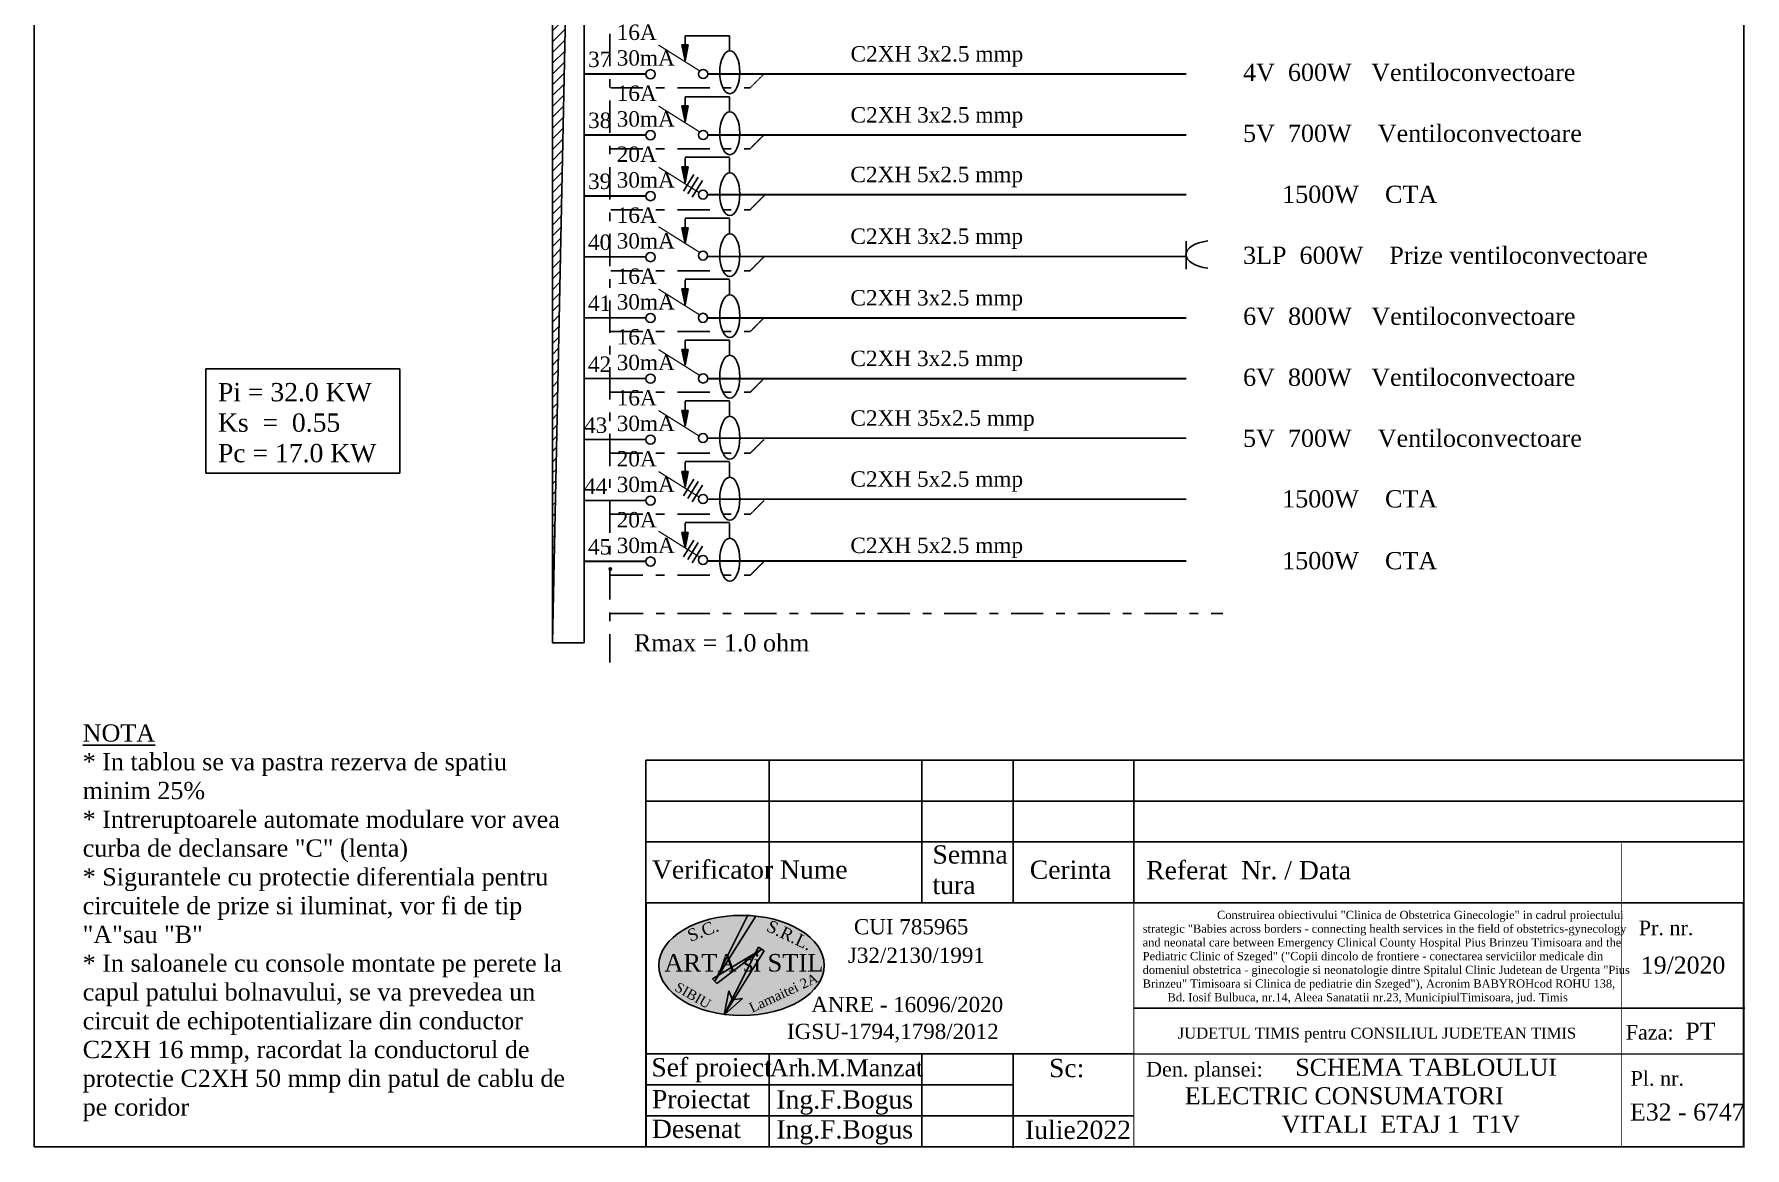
# Model space of a CAD drawing. Header units: inches. Extents: x -369701 to 85886, y 28217 to 66726.
# Drawn here: x -167676 to -153652, y 28218 to 37349 of the extents above; entities that cross this region are included whole.
import ezdxf

# ---------------------------------------------------------------- set-up
doc = ezdxf.new("R2010")
doc.units = ezdxf.units.IN
doc.header["$MEASUREMENT"] = 0
doc.linetypes.add('DOUBLE_DASHED', pattern=[1.093611, 0.529167, -0.211667, 0.141111, -0.211667])
doc.layers.add('Circuite', color=7, linetype='Continuous', lineweight=25)
for name, color, linetype in [('circuite iluminat normal', 7, 'Continuous'), ('circuite iluminat vitali', 1, 'Continuous'), ('ELECTRICAL', 7, 'Continuous'), ('Texte', 7, 'Continuous')]:
    doc.layers.add(name, color=color, linetype=linetype)
doc.styles.get("Standard").update_dxf_attribs({"font": 'arial.ttf'})

msp = doc.modelspace()

# ---------------------------------------------------------------- hatches: boundary and pattern name
at = {"layer": 'Circuite', "linetype": 'Continuous'}
h = msp.add_hatch(color=256, dxfattribs=at)
h.paths.add_polyline_path([(-162340, 37131), (-162340, 37261), (-162367, 37261)])
h.paths.add_polyline_path([(-162314, 37261), (-162340, 37261), (-162340, 37131)])
h = msp.add_hatch(color=256, dxfattribs=at)
h.paths.add_polyline_path([(-162340, 37131), (-162340, 37261), (-162367, 37261)])
h.paths.add_polyline_path([(-162314, 37261), (-162340, 37261), (-162340, 37131)])
h = msp.add_hatch(color=256, dxfattribs=at)
h.paths.add_polyline_path([(-162340, 36631), (-162340, 36761), (-162367, 36761)])
h.paths.add_polyline_path([(-162314, 36761), (-162340, 36761), (-162340, 36631)])
h = msp.add_hatch(color=256, dxfattribs=at)
h.paths.add_polyline_path([(-162340, 36631), (-162340, 36761), (-162367, 36761)])
h.paths.add_polyline_path([(-162314, 36761), (-162340, 36761), (-162340, 36631)])
h = msp.add_hatch(color=256, dxfattribs=at)
h.paths.add_polyline_path([(-162341, 36131), (-162341, 36261), (-162367, 36261)])
h.paths.add_polyline_path([(-162315, 36261), (-162341, 36261), (-162341, 36131)])
h = msp.add_hatch(color=256, dxfattribs=at)
h.paths.add_polyline_path([(-162341, 36131), (-162341, 36261), (-162367, 36261)])
h.paths.add_polyline_path([(-162315, 36261), (-162341, 36261), (-162341, 36131)])
h = msp.add_hatch(color=256, dxfattribs=at)
h.paths.add_polyline_path([(-162341, 35631), (-162341, 35761), (-162367, 35761)])
h.paths.add_polyline_path([(-162315, 35761), (-162341, 35761), (-162341, 35631)])
h = msp.add_hatch(color=256, dxfattribs=at)
h.paths.add_polyline_path([(-162341, 35631), (-162341, 35761), (-162367, 35761)])
h.paths.add_polyline_path([(-162315, 35761), (-162341, 35761), (-162341, 35631)])
h = msp.add_hatch(color=256, dxfattribs=at)
h.paths.add_polyline_path([(-162341, 35131), (-162341, 35261), (-162367, 35261)])
h.paths.add_polyline_path([(-162315, 35261), (-162341, 35261), (-162341, 35131)])
h = msp.add_hatch(color=256, dxfattribs=at)
h.paths.add_polyline_path([(-162341, 35131), (-162341, 35261), (-162367, 35261)])
h.paths.add_polyline_path([(-162315, 35261), (-162341, 35261), (-162341, 35131)])
h = msp.add_hatch(color=256, dxfattribs=at)
h.paths.add_polyline_path([(-162340, 34634), (-162340, 34764), (-162367, 34764)])
h.paths.add_polyline_path([(-162314, 34764), (-162340, 34764), (-162340, 34634)])
h = msp.add_hatch(color=256, dxfattribs=at)
h.paths.add_polyline_path([(-162341, 34634), (-162341, 34764), (-162367, 34764)])
h.paths.add_polyline_path([(-162314, 34764), (-162341, 34764), (-162341, 34634)])
h = msp.add_hatch(color=256, dxfattribs=at)
h.paths.add_polyline_path([(-162341, 34134), (-162341, 34264), (-162367, 34264)])
h.paths.add_polyline_path([(-162315, 34264), (-162341, 34264), (-162341, 34134)])
h = msp.add_hatch(color=256, dxfattribs=at)
h.paths.add_polyline_path([(-162341, 34134), (-162341, 34264), (-162367, 34264)])
h.paths.add_polyline_path([(-162315, 34264), (-162341, 34264), (-162341, 34134)])
h = msp.add_hatch(color=256, dxfattribs=at)
h.paths.add_polyline_path([(-162341, 33634), (-162341, 33764), (-162367, 33764)])
h.paths.add_polyline_path([(-162315, 33764), (-162341, 33764), (-162341, 33634)])
h = msp.add_hatch(color=256, dxfattribs=at)
h.paths.add_polyline_path([(-162341, 33634), (-162341, 33764), (-162367, 33764)])
h.paths.add_polyline_path([(-162315, 33764), (-162341, 33764), (-162341, 33634)])
h = msp.add_hatch(color=256, dxfattribs=at)
h.paths.add_polyline_path([(-162341, 33134), (-162341, 33264), (-162367, 33264)])
h.paths.add_polyline_path([(-162315, 33264), (-162341, 33264), (-162341, 33134)])
h = msp.add_hatch(color=256, dxfattribs=at)
h.paths.add_polyline_path([(-162341, 33134), (-162341, 33264), (-162367, 33264)])
h.paths.add_polyline_path([(-162315, 33264), (-162341, 33264), (-162341, 33134)])
at = {"layer": 'circuite iluminat vitali'}
h = msp.add_hatch(dxfattribs=at)
h.set_pattern_fill('ANSI31', color=256, scale=500, style=0)
h.set_pattern_definition([(45, (-1826714.17, -1293482.283), (-44.1941738, 44.1941738), [])])
h.paths.add_polyline_path([(-163169, 44842), (-163428, 44842), (-163428, 38899), (-163292, 38899)])
h.paths.add_polyline_path([(-163292, 38899), (-163428, 38899), (-163428, 32359)])
at = {"layer": 'ELECTRICAL', "linetype": 'Continuous'}
h = msp.add_hatch(color=256, dxfattribs=at)
h.paths.add_polyline_path([(-162944, 32963, 0.380546), (-162952, 32972), (-162952, 32954, 0.380546)])
h.paths.add_polyline_path([(-162952, 32972, 0.448702), (-162963, 32963, 0.448702), (-162952, 32954)])
at = {"layer": 'ELECTRICAL', "linetype": 'Continuous', "true_color": 0x7fd2f5}
h = msp.add_hatch(color=141, dxfattribs=at)
edge = h.paths.add_edge_path()
edge.add_ellipse((-161877, 29713), major_axis=(-678, 0), ratio=0.605763, start_angle=0, end_angle=360, ccw=False)
h.paths.add_polyline_path([(-161852, 29407), (-161281, 29673), (-161229, 29561), (-161800, 29295)], flags=9)
h.paths.add_polyline_path([(-162401, 29609), (-162105, 29440), (-162166, 29334), (-162461, 29503)], flags=24)
h.paths.add_polyline_path([(-161651, 30124), (-161279, 29947), (-161345, 29809), (-161717, 29986)], flags=25)
h.paths.add_polyline_path([(-162365, 30014), (-162098, 30114), (-162045, 29972), (-162311, 29871)], flags=25)
h.paths.add_polyline_path([(-162554, 29843), (-161213, 29843), (-161213, 29620), (-162554, 29620)], flags=25)
at = {"layer": 'ELECTRICAL', "linetype": 'Continuous'}
h = msp.add_hatch(color=1, dxfattribs=at)
h.paths.add_polyline_path([(-161760, 30118), (-161827, 30124), (-162076, 29627), (-162068, 29632)])
h.paths.add_polyline_path([(-162076, 29627), (-162116, 29603), (-162097, 29585)])
h.paths.add_polyline_path([(-162068, 29632), (-162076, 29627), (-162097, 29585)], flags=17)
h.paths.add_polyline_path([(-161770, 29802), (-161763, 29815), (-162068, 29632), (-162097, 29585), (-162079, 29566)])
h.paths.add_polyline_path([(-161711, 29846), (-161763, 29815), (-161770, 29802)], flags=17)
h.paths.add_polyline_path([(-161711, 29846), (-161770, 29802), (-161954, 29439), (-161951, 29430), (-161944, 29431), (-161691, 29834), (-161739, 29864), (-161763, 29815)])
h.paths.add_polyline_path([(-161871, 29441), (-161944, 29431), (-162021, 29308)])
h.paths.add_polyline_path([(-161944, 29431), (-161951, 29430), (-161954, 29439), (-162021, 29308)])
h.paths.add_polyline_path([(-161954, 29439), (-161982, 29506), (-162021, 29308)])

# ---------------------------------------------------------------- linework, layer by layer
at = {"layer": 'Circuite', "linetype": 'DOUBLE_DASHED', "ltscale": 500}
msp.add_line((-162956, 45007), (-162956, 32198), dxfattribs=at)
at = {"layer": 'Circuite', "linetype": 'Continuous'}
for p, q in [((-162340, 37336), (-162340, 37131)), ((-161976, 37336), (-162340, 37336)), ((-161976, 37215), (-161976, 37335)), ((-162367, 37261), (-162314, 37261)), ((-162340, 37131), (-162367, 37261)), ((-162367, 37261), (-162314, 37261)), ((-162340, 37131), (-162314, 37261)), ((-162340, 37131), (-162314, 37261)), ((-162367, 36761), (-162314, 36761)), ((-162340, 36631), (-162367, 36761)), ((-162367, 36761), (-162314, 36761)), ((-162340, 36836), (-162340, 36631)), ((-161976, 36836), (-162340, 36836)), ((-162340, 36631), (-162314, 36761)), ((-162340, 36631), (-162314, 36761)), ((-161976, 36715), (-161976, 36835)), ((-161977, 36341), (-162341, 36341)), ((-162341, 36336), (-162341, 36131)), ((-161977, 36214), (-161977, 36335)), ((-162367, 36261), (-162315, 36261)), ((-162341, 36131), (-162367, 36261)), ((-162367, 36261), (-162315, 36261)), ((-162341, 36131), (-162315, 36261)), ((-162341, 36131), (-162315, 36261)), ((-161977, 35841), (-162341, 35841)), ((-162341, 35836), (-162341, 35631)), ((-161977, 35714), (-161977, 35835)), ((-162367, 35761), (-162315, 35761)), ((-162341, 35631), (-162367, 35761)), ((-162367, 35761), (-162315, 35761)), ((-162341, 35631), (-162315, 35761)), ((-162341, 35631), (-162315, 35761)), ((-161977, 35341), (-162341, 35341)), ((-162367, 35261), (-162315, 35261)), ((-162341, 35131), (-162367, 35261)), ((-162367, 35261), (-162315, 35261)), ((-162341, 35336), (-162341, 35131)), ((-162341, 35131), (-162315, 35261)), ((-162341, 35131), (-162315, 35261)), ((-161977, 35214), (-161977, 35335)), ((-162341, 34839), (-162341, 34634)), ((-161977, 34839), (-162341, 34839)), ((-161977, 34718), (-161977, 34838)), ((-162367, 34764), (-162314, 34764)), ((-162341, 34634), (-162367, 34764)), ((-162367, 34764), (-162314, 34764)), ((-162341, 34634), (-162314, 34764)), ((-162340, 34634), (-162314, 34764)), ((-162367, 34264), (-162315, 34264)), ((-162341, 34134), (-162367, 34264)), ((-162367, 34264), (-162315, 34264)), ((-161977, 34344), (-162341, 34344)), ((-162341, 34339), (-162341, 34134)), ((-162341, 34134), (-162315, 34264)), ((-162341, 34134), (-162315, 34264)), ((-161977, 34218), (-161977, 34338)), ((-161977, 33844), (-162341, 33844)), ((-162341, 33839), (-162341, 33634)), ((-161977, 33718), (-161977, 33838)), ((-162367, 33764), (-162315, 33764)), ((-162341, 33634), (-162367, 33764)), ((-162367, 33764), (-162315, 33764)), ((-162341, 33634), (-162315, 33764)), ((-162341, 33634), (-162315, 33764)), ((-162367, 33264), (-162315, 33264)), ((-162341, 33134), (-162367, 33264)), ((-162367, 33264), (-162315, 33264)), ((-161977, 33344), (-162341, 33344)), ((-162341, 33339), (-162341, 33134)), ((-162341, 33134), (-162315, 33264)), ((-162341, 33134), (-162315, 33264)), ((-161977, 33218), (-161977, 33338))]:
    msp.add_line(p, q, dxfattribs=at)
at = {"layer": 'Circuite'}
for p, q in [((-162353, 36061), (-162268, 36198)), ((-162318, 36040), (-162233, 36177)), ((-162282, 36012), (-162198, 36149)), ((-162353, 33564), (-162268, 33701)), ((-162318, 33543), (-162233, 33680)), ((-162282, 33515), (-162198, 33652)), ((-162353, 33064), (-162268, 33201)), ((-162318, 33043), (-162233, 33180)), ((-162282, 33015), (-162198, 33152))]:
    msp.add_line(p, q, dxfattribs=at)
at = {"layer": 'Circuite', "linetype": 'Continuous', "ltscale": 2}
msp.add_line((-158655, 29363), (-153652, 29363), dxfattribs=at)
at = {"layer": 'Circuite', "linetype": 'Continuous'}
for points in [[(-153661, 28226), (-153661, 46303), (-167676, 46303), (-167676, 28226)], [(-166269, 34604), (-164680, 34604), (-164680, 33750), (-166269, 33750)]]:
    msp.add_lwpolyline(points, close=True, dxfattribs=at)
for centre in [(-161974, 37037), (-161974, 36537), (-161974, 36037), (-161974, 35537), (-161974, 35037), (-161974, 34540), (-161974, 34040), (-161974, 34040), (-161974, 33540), (-161974, 33040)]:
    msp.add_ellipse(centre, major_axis=(0, 176), ratio=0.466655, dxfattribs=at)
at = {"layer": 'circuite iluminat normal'}
msp.add_lwpolyline([(-163428, 44842), (-163169, 44842), (-163169, 32359), (-163428, 32359)], close=True, dxfattribs=at)
at = {"layer": 'ELECTRICAL', "linetype": 'Continuous'}
for p, q in [((-163169, 44842), (-163428, 32359)), ((-161827, 30124), (-162097, 29585)), ((-162097, 29585), (-161760, 30118)), ((-161827, 30124), (-161760, 30118)), ((-162116, 29603), (-161711, 29846)), ((-161711, 29846), (-162079, 29566)), ((-162021, 29308), (-161739, 29864)), ((-161691, 29834), (-162021, 29308)), ((-161739, 29864), (-161691, 29834)), ((-162079, 29566), (-162116, 29603)), ((-162021, 29308), (-161982, 29506)), ((-161982, 29506), (-161951, 29430)), ((-161871, 29441), (-162021, 29308)), ((-161951, 29430), (-161871, 29441))]:
    msp.add_line(p, q, dxfattribs=at)
at = {"layer": 'ELECTRICAL', "linetype": 'DOUBLE_DASHED', "ltscale": 500}
for p, q in [((-162950, 36910), (-161806, 36910)), ((-162950, 36410), (-161806, 36410)), ((-162950, 35910), (-161806, 35910)), ((-162950, 35410), (-161806, 35410)), ((-162950, 34910), (-161807, 34910)), ((-162950, 34413), (-161806, 34413)), ((-162950, 33913), (-161806, 33913)), ((-162950, 33413), (-161806, 33413)), ((-162950, 32913), (-161806, 32913)), ((-162949, 32598), (-157933, 32599))]:
    msp.add_line(p, q, dxfattribs=at)
at = {"layer": 'ELECTRICAL', "linetype": 'DOUBLE_DASHED'}
for p, q in [((-161806, 36910), (-161693, 37023)), ((-161806, 36410), (-161693, 36523)), ((-161806, 35910), (-161693, 36023)), ((-161806, 35410), (-161693, 35523)), ((-161807, 34910), (-161693, 35023)), ((-161806, 34413), (-161693, 34526)), ((-161806, 33913), (-161693, 34026)), ((-161806, 33413), (-161693, 33526)), ((-161806, 32913), (-161693, 33026))]:
    msp.add_line(p, q, dxfattribs=at)
at = {"layer": 'ELECTRICAL', "color": 7, "linetype": 'Continuous'}
msp.add_line((-158232, 35652), (-158232, 35422), dxfattribs=at)
at = {"layer": 'ELECTRICAL', "linetype": 'Continuous', "flags": 128}
for points, const_width in [([(-162222, 37049), (-162558, 37260)], 10.1), ([(-162222, 37049), (-162558, 37260)], 10.1), ([(-162222, 37049), (-162558, 37260)], 10.1), ([(-163170, 37023), (-162661, 37023)], 15.2), ([(-163170, 37023), (-162661, 37023)], 15.2), ([(-162154, 37022), (-158232, 37022)], 15.2), ([(-162222, 36549), (-162558, 36760)], 10.1), ([(-162222, 36549), (-162558, 36760)], 10.1), ([(-162222, 36549), (-162558, 36760)], 10.1), ([(-163170, 36523), (-162661, 36523)], 15.2), ([(-163170, 36523), (-162661, 36523)], 15.2), ([(-162154, 36522), (-158232, 36522)], 15.2), ([(-162222, 36048), (-162558, 36259)], 10.1), ([(-162222, 36048), (-162558, 36259)], 10.1), ([(-162222, 36048), (-162558, 36259)], 10.1), ([(-163170, 36023), (-162661, 36023)], 15.2), ([(-162154, 36033), (-158232, 36033)], 15.2), ([(-162222, 35560), (-162558, 35771)], 10.1), ([(-163170, 35523), (-162661, 35523)], 15.2), ([(-162156, 35526), (-158232, 35526)], 15.2), ([(-162222, 35048), (-162558, 35259)], 10.1), ([(-162222, 35048), (-162558, 35259)], 10.1), ([(-162222, 35048), (-162558, 35259)], 10.1), ([(-163170, 35023), (-162661, 35023)], 15.2), ([(-162154, 35022), (-158232, 35022)], 15.2), ([(-162222, 34552), (-162558, 34763)], 10.1), ([(-162222, 34552), (-162558, 34763)], 10.1), ([(-162222, 34552), (-162558, 34763)], 10.1), ([(-163170, 34526), (-162661, 34526)], 15.2), ([(-162154, 34525), (-158232, 34525)], 15.2), ([(-162222, 34052), (-162558, 34263)], 10.1), ([(-162222, 34052), (-162558, 34263)], 10.1), ([(-162222, 34052), (-162558, 34263)], 10.1), ([(-163170, 34026), (-162661, 34026)], 15.2), ([(-162154, 34036), (-158232, 34036)], 15.2), ([(-162222, 33552), (-162558, 33763)], 10.1), ([(-162222, 33552), (-162558, 33763)], 10.1), ([(-162222, 33552), (-162558, 33763)], 10.1), ([(-163170, 33526), (-162661, 33526)], 15.2), ([(-162154, 33536), (-158232, 33536)], 15.2), ([(-162223, 33063), (-162558, 33274)], 10.1), ([(-163170, 33026), (-162661, 33026)], 15.2), ([(-162156, 33029), (-158232, 33029)], 15.2)]:
    msp.add_lwpolyline(points, dxfattribs=dict(at, const_width=const_width))
at = {"layer": 'ELECTRICAL', "linetype": 'Continuous'}
for centre, radius in [((-162624, 37021), 37.2), ((-162192, 37023), 37.2), ((-162192, 37023), 37.2), ((-162624, 36521), 37.2), ((-162192, 36523), 37.2), ((-162192, 36523), 37.2), ((-162624, 36021), 37.2), ((-162193, 36034), 37.2), ((-162193, 36034), 37.2), ((-162624, 35521), 37.2), ((-162193, 35534), 37.2), ((-162193, 35534), 37.2), ((-162193, 35023), 37.2), ((-162193, 35023), 37.2), ((-162624, 35021), 37.2), ((-162624, 34525), 37.2), ((-162192, 34526), 37.2), ((-162192, 34526), 37.2), ((-162624, 34025), 37.2), ((-162193, 34037), 37.2), ((-162193, 34037), 37.2), ((-162624, 33525), 37.2), ((-162193, 33537), 37.2), ((-162193, 33537), 37.2), ((-162953, 32963), 9.44), ((-162624, 33025), 37.2), ((-162193, 33037), 37.2), ((-162193, 33037), 37.2)]:
    msp.add_circle(centre, radius, dxfattribs=at)
at = {"layer": 'ELECTRICAL', "color": 7, "linetype": 'Continuous'}
msp.add_ellipse((-157998, 35542), major_axis=(-236, 0), ratio=0.487665, start_param=-1.324285, end_param=1.324285, dxfattribs=at)
at = {"layer": 'ELECTRICAL', "linetype": 'Continuous', "extrusion": (0, 0, -1)}
msp.add_ellipse((-161877, 29713), major_axis=(-678, 0), ratio=0.605763, dxfattribs=at)
at = {"layer": 'Texte', "linetype": 'Continuous'}
for p, q in [((-161650, 30561), (-161650, 31396)), ((-160400, 30561), (-160400, 31396)), ((-159650, 30561), (-159650, 31396)), ((-158661, 30561), (-158661, 31396)), ((-161650, 30226), (-161650, 31061)), ((-160400, 30226), (-160400, 31061)), ((-159650, 30226), (-159650, 31061)), ((-158661, 30226), (-158661, 31061)), ((-162661, 28987), (-158661, 28987)), ((-161650, 28226), (-161651, 28988)), ((-160400, 28226), (-160400, 28987)), ((-159650, 28218), (-159650, 28987)), ((-162661, 28733), (-159650, 28733)), ((-162661, 28480), (-158661, 28480))]:
    msp.add_line(p, q, dxfattribs=at)
at = {"layer": 'Texte', "linetype": 'Continuous', "flags": 128}
for points in [[(-162661, 30896), (-162661, 31396), (-153661, 31396)], [(-162661, 30896), (-162661, 31396), (-153661, 31396)], [(-162661, 30561), (-162661, 31061), (-153661, 31061)], [(-162661, 30561), (-162661, 31061), (-153661, 31061)], [(-162661, 30226), (-162661, 30726), (-153661, 30726)]]:
    msp.add_lwpolyline(points, dxfattribs=at)
at = {"layer": 'Texte', "linetype": 'Continuous'}
for points, const_width in [([(-154661, 28226), (-154661, 30714)], 5), ([(-158661, 28226), (-158661, 30226)], 10), ([(-162661, 28987), (-158661, 28987)], 10), ([(-158661, 28987), (-153661, 28987)], 10)]:
    msp.add_lwpolyline(points, dxfattribs=dict(at, const_width=const_width))
at = {"layer": 'Texte', "linetype": 'Continuous', "const_width": 15}
msp.add_lwpolyline([(-153661, 28226), (-162661, 28226), (-162661, 30226), (-153661, 30226)], close=True, dxfattribs=at)

# ---------------------------------------------------------------- texts
at = {"layer": 'Circuite', "linetype": 'Continuous', "char_height": 126.25, "width": 407.03, "attachment_point": 1}
for s, insert in [('{\\fTimes New Roman|b0|i0|c0|p18;16A\\P30mA}', (-162901, 37428)), ('{\\fTimes New Roman|b0|i0|c0|p18;16A\\P30mA}', (-162901, 36928)), ('{\\fTimes New Roman|b0|i0|c0|p18;20A\\P30mA}', (-162901, 36428)), ('{\\fTimes New Roman|b0|i0|c0|p18;16A\\P30mA}', (-162901, 35928)), ('{\\fTimes New Roman|b0|i0|c0|p18;16A\\P30mA}', (-162901, 35428)), ('{\\fTimes New Roman|b0|i0|c0|p18;16A\\P30mA}', (-162901, 34931)), ('{\\fTimes New Roman|b0|i0|c0|p18;16A\\P30mA}', (-162901, 34431)), ('{\\fTimes New Roman|b0|i0|c0|p18;20A\\P30mA}', (-162901, 33931)), ('{\\fTimes New Roman|b0|i0|c0|p18;20A\\P30mA}', (-162901, 33431))]:
    msp.add_mtext(s, dxfattribs=dict(at, insert=insert))
at = {"layer": 'ELECTRICAL', "linetype": 'Continuous', "attachment_point": 1}
for s, insert, char_height, width in [('{\\fTimes New Roman|b0|i0|c0|p18;37}', (-163136, 37206), 126.38, 407.44), ('{\\fTimes New Roman|b0|i0|c0|p18;38}', (-163136, 36706), 126.38, 407.44), ('{\\fTimes New Roman|b0|i0|c0|p18;39}', (-163136, 36206), 126.38, 407.44), ('{\\fTimes New Roman|b0|i0|c0|p18;40}', (-163137, 35706), 126.38, 407.44), ('{\\fTimes New Roman|b0|i0|c0|p18;41}', (-163137, 35206), 126.38, 407.44), ('{\\fTimes New Roman|b0|i0|c0|p18;42}', (-163137, 34706), 126.38, 407.44), ('{\\fTimes New Roman|b0|i0|c0|p18;\\C1;Pi\\fTimes New Roman|b1|i0|c0|p18; \\fTimes New Roman|b0|i0|c0|p18;= 32.0 KW\\PKs  =  0.55\\PPc\\fTimes New Roman|b1|i0|c0|p18; \\fTimes New Roman|b0|i0|c0|p18;= 17.0 KW}', (-166170, 34489), 150, 1841.24), ('\\pxt1;{\\fTimes New Roman|b0|i0|c0|p18;43}', (-163169, 34206), 126.38, 407.44), ('\\pxt1;{\\fTimes New Roman|b0|i0|c0|p18;44}', (-163169, 33706), 126.38, 407.44), ('{\\fTimes New Roman|b0|i0|c0|p18;45}', (-163137, 33209), 126.38, 407.44)]:
    msp.add_mtext(s, dxfattribs=dict(at, insert=insert, char_height=char_height, width=width))
at = {"layer": 'ELECTRICAL', "linetype": 'DOUBLE_DASHED', "attachment_point": 1}
for s, insert, char_height, width in [('{\\fTimes New Roman|b0|i0|c0|p18;C2XH 3x2.5 mmp}', (-160984, 37251), 126.38, 2813.98), ('{\\fTimes New Roman|b0|i0|c0|p18;4V  600W   Ventiloconvectoare}', (-157766, 37107), 141.54, 8555.18), ('{\\fTimes New Roman|b0|i0|c0|p18;C2XH 3x2.5 mmp}', (-160984, 36751), 126.38, 2813.98), ('{\\fTimes New Roman|b0|i0|c0|p18;5V  700W    Ventiloconvectoare}', (-157766, 36607), 141.54, 8555.18), ('{\\fTimes New Roman|b0|i0|c0|p18;C2XH 5x2.5 mmp}', (-160985, 36262), 126.38, 2813.98), ('{\\fTimes New Roman|b0|i0|c0|p18;      1500W    CTA}', (-157766, 36107), 141.54, 8555.18), ('{\\fTimes New Roman|b0|i0|c0|p18;C2XH 3x2.5 mmp}', (-160985, 35756), 126.38, 2813.98), ('\\pxt5;{\\fTimes New Roman|b0|i0|c0|p18;3LP  600W    Prize ventiloconvectoare}', (-157766, 35607), 141.54, 8555.18), ('{\\fTimes New Roman|b0|i0|c0|p18;C2XH 3x2.5 mmp}', (-160985, 35251), 126.38, 2813.98), ('{\\fTimes New Roman|b0|i0|c0|p18;6V  800W   Ventiloconvectoare}', (-157765, 35107), 141.54, 8555.18), ('{\\fTimes New Roman|b0|i0|c0|p18;C2XH 3x2.5 mmp}', (-160985, 34754), 126.38, 2813.98), ('{\\fTimes New Roman|b0|i0|c0|p18;6V  800W   Ventiloconvectoare}', (-157766, 34607), 141.54, 8555.18), ('{\\fTimes New Roman|b0|i0|c0|p18;C2XH 35x2.5 mmp}', (-160985, 34265), 126.38, 2813.98), ('{\\fTimes New Roman|b0|i0|c0|p18;5V  700W    Ventiloconvectoare}', (-157766, 34107), 141.54, 8555.18), ('{\\fTimes New Roman|b0|i0|c0|p18;C2XH 5x2.5 mmp}', (-160985, 33765), 126.38, 2813.98), ('{\\fTimes New Roman|b0|i0|c0|p18;      1500W    CTA}', (-157766, 33610), 141.54, 8555.18), ('{\\fTimes New Roman|b0|i0|c0|p18;C2XH 5x2.5 mmp}', (-160985, 33221), 126.38, 2813.98), ('{\\fTimes New Roman|b0|i0|c0|p18;      1500W    CTA}', (-157766, 33103), 141.54, 8555.18), ('{\\fTimes New Roman|b0|i0|c0|p18;Rmax = 1.0 ohm}', (-162760, 32429), 141.54, 8555.18), ('{\\fTimes New Roman|b0|i0|c0|p18;\\LNOTA\\P\\l* In tablou se va pastra rezerva de spatiu minim 25%\\P* Intreruptoarele automate modulare vor avea curba de declansare "C" (lenta)\\P* Sigurantele cu protectie diferentiala pentru circuitele de prize si iluminat, vor fi de tip "A"sau "B"\\P* In saloanele cu console montate pe perete la capul patului bolnavului, se va prevedea un circuit de echipotentializare din conductor C2XH 16 mmp, racordat la conductorul de protectie C2XH 50 mmp din patul de cablu de pe coridor}', (-167279, 31690), 141.541, 3974.27)]:
    msp.add_mtext(s, dxfattribs=dict(at, insert=insert, char_height=char_height, width=width))
at = {"layer": 'Texte', "linetype": 'Continuous', "attachment_point": 1}
for s, insert, char_height, width in [('\\fTimes New Roman|b0|i0|c0|p18;Verificator', (-162612, 30574), 150, 957.75), ('\\fTimes New Roman|b0|i0|c0|p18;Nume', (-161562, 30574), 150, 957.8), ('\\fTimes New Roman|b0|i0|c0|p18;Semna\\Ptura', (-160312, 30698), 150, 957.8), ('\\fTimes New Roman|b0|i0|c0|p18;Cerinta ', (-159514, 30573), 150, 713.5), ('{\\fTimes New Roman|b0|i0|c0|p18;19/2020}', (-154505, 29786), 140, 1414.36), ('{\\fTimes New Roman|b0|i0|c0|p18;Faza:}', (-154629, 29225), 120, 1414.36), ('{\\fTimes New Roman|b0|i0|c0|p18;  PT }', (-154245, 29244), 140, 1414.36), ('{\\fTimes New Roman|b0|i0|c0|p18;Sef proiect}', (-162617, 28953), 150, 1016.64), ('{\\fTimes New Roman|b0|i0|c0|p18;Arh.M.Manzat}', (-161645, 28944), 140, 1423.27), ('{\\fTimes New Roman|b0|i0|c0|p18;  Sc:}', (-159470, 28947), 150, 713.5), ('{\\fTimes New Roman|b0|i0|c0|p18;                \\H0.93333x;SCHEMA TABLOULUI ELECTRIC CONSUMATORI \\P               VITALI  ETAJ 1  \\C1;T1V}', (-158243, 28948), 150, 3496), ('{\\fTimes New Roman|b0|i0|c0|p18;Proiectat}', (-162612, 28692), 150, 957.75), ('{\\fTimes New Roman|b0|i0|c0|p18;Ing.F.Bogus}', (-161592, 28689), 150, 957.75), ('{\\fTimes New Roman|b0|i0|c0|p18; E32 - 6747}', (-154646, 28581), 140, 1414.36), ('{\\fTimes New Roman|b0|i0|c0|p18;Desenat}', (-162612, 28448), 150, 957.75), ('{\\fTimes New Roman|b0|i0|c0|p18;Ing.F.Bogus}', (-161592, 28444), 150, 957.75), ('{\\fTimes New Roman|b0|i0|c0|p18;Iulie2022}', (-159553, 28440), 150, 1534.79)]:
    msp.add_mtext(s, dxfattribs=dict(at, insert=insert, char_height=char_height, width=width))
at = {"layer": 'Texte', "attachment_point": 1}
for s, insert, char_height, width in [('\\fTimes New Roman|b0|i0|c0|p18;Referat  Nr. / Data', (-158560, 30569), 150, 2000.85), ('{\\fTimes New Roman|b0|i0|c0|p18;                        \\H1.38x;      \\H0.97826x;Construirea obiectivului "Clinica de Obstetrica Ginecologie" in cadrul proiectului\\Pstrategic "Babies across borders - connecting health services in the field of obstetrics-gynecology and neonatal care between Emergency Clinical County Hospital Pius Brinzeu Timisoara and the Pediatric Clinic of Szeged" ("Copii dincolo de frontiere - conectarea serviciilor medicale din domeniul obstetrica - ginecologie si neonatologie dintre Spitalul Clinic Judetean de Urgenta "Pius Brinzeu" Timisoara si Clinica de pediatrie din Szeged"), Acronim BABYROHcod ROHU 138, \\P        Bd. Iosif Bulbuca, nr.14, Aleea Sanatatii nr.23, MunicipiulTimisoara, jud. Timis}', (-158589, 30161), 50, 3987.91), ('{\\fTimes New Roman|b0|i0|c0|p18;        CUI 785965 \\H1.1x; }', (-161334, 30093), 125, 4218.94), ('{\\fTimes New Roman|b0|i0|c0|p18;Pr. nr.}', (-154522, 30081), 120, 1688.6), ('{\\fTimes New Roman|b0|i0|c0|p18;ARTA si STIL }', (-162511, 29807), 144, 3081.12), ('\\pxt9;{\\fTimes New Roman|b0|i0|c0|p18;J32/2130/1991}', (-161005, 29859), 125, 4218.94), ('\\pxt12;{\\fTimes New Roman|b0|i0|c0|p18;ANRE - 16096/2020}', (-161306, 29455), 125, 4218.94), ('{\\fTimes New Roman|b0|i0|c0|p18;IGSU-1794,1798/2012}', (-161505, 29235), 125, 4218.94), ('{\\fTimes New Roman|b0|i0|c0|p18;JUDETUL TIMIS pentru CONSILIUL JUDETEAN TIMIS}', (-158301, 29203), 90, 3509.52), ('{\\fTimes New Roman|b0|i0|c0|p18;Den. plansei:   }', (-158561, 28922), 120, 1562.27), ('{\\fTimes New Roman|b0|i0|c0|p18;Pl. nr.}', (-154589, 28847), 120, 937.77)]:
    msp.add_mtext(s, dxfattribs=dict(at, insert=insert, char_height=char_height, width=width))
at = {"layer": 'Texte', "width": 3081.12, "attachment_point": 1}
for s, insert, char_height, rotation in [('{\\fTimes New Roman|b0|i0|c0|p18;S.C.}', (-162333, 29999), 100, 20.7146), ('{\\fTimes New Roman|b0|i0|c0|p18;S.R.L.}', (-161639, 30090), 100, 334.5926), ('{\\fTimes New Roman|b0|i0|c0|p18;Lamaitei 2A}', (-161825, 29397), 80, 25.0215), ('{\\fTimes New Roman|b0|i0|c0|p18;SIBIU}', (-162393, 29581), 80, 330.2913)]:
    msp.add_mtext(s, dxfattribs=dict(at, insert=insert, char_height=char_height, rotation=rotation))

doc.saveas('drawing.dxf')
